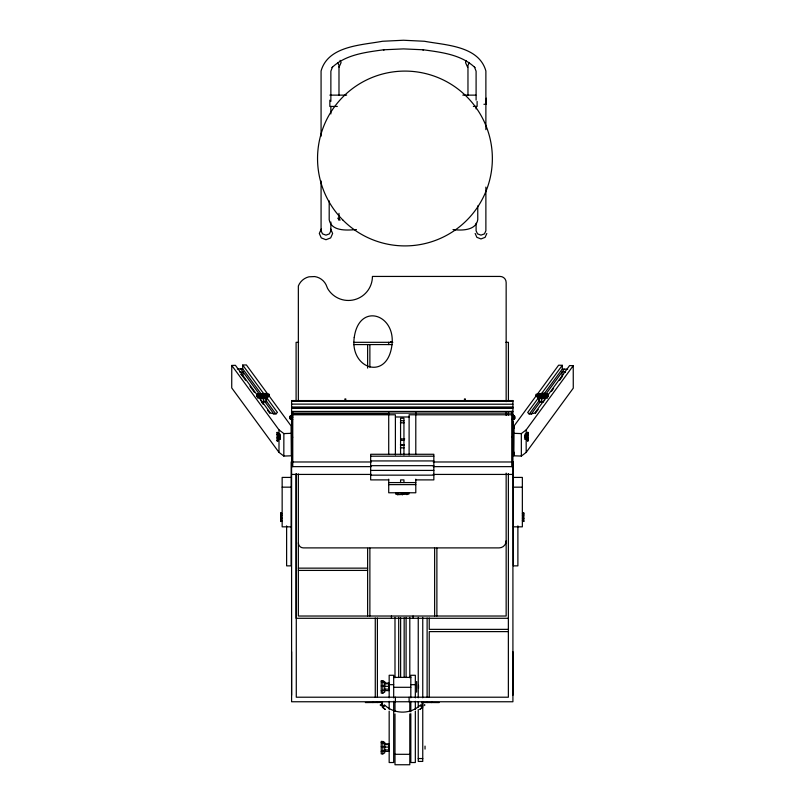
<?xml version="1.0" encoding="UTF-8"?>
<svg xmlns="http://www.w3.org/2000/svg" width="805" height="805" viewBox="0 0 805 805"><rect width="100%" height="100%" fill="white"/><g stroke="black" fill="none" stroke-linecap="round" stroke-linejoin="round"><path stroke-width="1.21" d="M256.855 394.561L235.412 365.309L231.76 365.44L231.729 387.919L278.993 452.38L283.823 456.063L291.34 455.801L291.098 425.946L246.37 364.927L242.718 365.057L242.708 368.791L261.233 394.068M242.999 371.87L242.999 374.899L240.947 374.536M256.715 396.171L256.715 394.742L257.831 393.736L266.515 393.434L269.001 394.309L269.001 395.738L267.049 398.324L263.668 398.777L257.741 397.841L256.715 396.171L263.839 397.278L267.894 396.734L269.001 395.738M257.831 395.164L257.831 393.736M256.715 394.742L259.21 395.627L259.814 398.576M260.669 400.769L260.669 398.314L265.871 398.133L265.871 401.816L261.585 402.047M263.436 402.138L263.446 398.465M269.001 394.309L267.894 395.315L263.839 395.859L263.668 398.777M266.536 397.529L266.536 401.212L265.871 401.816M267.894 395.315L267.049 398.324M278.993 452.38L279.013 438.645M279.013 434.901L279.023 429.91L231.76 365.44M283.823 456.063L283.863 433.593L279.023 429.91M280.12 435.928L280.13 437.598M525.071 435.928L525.051 437.598M547.491 395.708L569.588 365.571L573.24 365.701L573.271 388.171L526.188 452.4L521.358 456.063L513.852 455.801L514.073 425.966L536.351 395.577M513.852 455.801L513.972 452.128M239.528 371.89L243.15 372.071M540.88 401.293L542.107 401.655M380.383 704.496L380.383 705.593M424.688 705.593L424.688 704.496M332.535 66.845L330.865 71.202L330.865 101.37M545.377 398.576L545.981 395.627L548.467 394.742L547.45 397.841L541.513 398.777L538.132 398.324L536.18 395.738L536.18 394.309L543.305 393.202L547.36 393.736L548.467 394.742M321.265 229.053L319.313 233.47L321.265 237.898L325.965 239.729L330.674 237.898L332.626 233.47L330.674 229.053M486.814 233.47L485.103 237.344L480.988 238.944L476.872 237.344L475.161 233.47M339.046 67.097L341.089 62.589L340.062 60.335M466.387 60.697L465.521 62.589L467.675 67.318M561.86 372.313L564.053 371.749L565.492 372.282M469.406 62.498L467.967 65.366L467.967 95.463M537.841 393.554L558.63 365.188L562.282 365.309L562.293 369.052L543.838 394.229M537.971 398.465L527.667 412.532C528.855 414.484 533.041 413.901 534.963 412.794L546.011 397.72M540.92 394.45L562.282 365.309M529.066 414.364L538.666 401.272M531.069 414.303L540.598 401.313M545.73 394.309L564.204 369.123M535.285 413.428L538.223 409.433M551.415 391.431L553.609 388.433M559.475 380.433L562.413 376.438M513.821 433.321L521.328 433.593L526.158 429.92L573.24 365.701M277.685 441.009L278.48 440.285L278.48 433.08L277.031 432.355L277.031 441.009L277.685 441.009L277.685 432.355M282.082 513.58L280.643 512.865L280.643 521.509L282.082 520.785M527.496 432.355L526.712 433.08L526.712 440.285L528.15 441.009L528.15 432.355L527.496 432.355L527.496 441.009M522.425 513.58L523.864 512.865L523.864 521.509L522.425 520.785M257.741 397.841L258.667 397.006M331.982 67.59C345.848 54.317 366.174 52.245 384.317 49.689L383.422 49.799L403.476 48.894L423.541 49.799L422.635 49.689C440.778 52.245 461.114 54.317 474.97 67.59M278.48 439.943L277.031 440.587M282.082 520.443L280.643 521.097M526.712 433.432L528.15 432.778M522.425 513.932L523.864 513.278M290.454 418.992L290.877 416.215C288.371 414.726 291.239 423.712 290.454 415.964M514.274 415.964L513.842 418.741C516.347 420.23 513.479 411.244 514.274 418.992M382.828 693.135L384.74 692.089L384.74 681.583L381.238 680.537L381.238 693.135L382.828 693.135L382.828 680.537M382.828 753.903L384.74 752.856L384.74 742.351L381.238 741.294L381.238 753.903L382.828 753.903L382.828 741.294M526.712 434.841L528.15 434.479M522.425 515.351L523.864 514.979M290.877 418.469L290.092 418.67M513.842 416.477L514.626 416.286M513.842 416.698L514.626 416.537M538.102 395.798L542.993 395.044L545.79 395.416M548.467 396.171L541.352 397.278L537.297 396.734L536.18 395.738M384.74 690.046L381.238 690.69M384.74 750.813L381.238 751.447M406.938 493.153L408.86 492.61L408.86 494.129L397.67 494.673L395.748 494.129L395.748 492.61L406.938 493.153L406.938 494.673M278.48 437.689L277.031 437.89M282.082 518.189L280.643 518.39M263.778 401.584L264.312 401.293M562.987 374.838L562.011 375.15L562.001 372.111M259.391 395.416L262.189 395.044L267.079 395.798M382.435 707.162L382.979 707.092M513.842 417.332L514.626 417.302M262.259 395.658L263.386 395.647M541.795 395.647L542.932 395.658M536.18 394.309L537.287 395.315L541.352 395.859L545.981 395.627M543.596 402.047L539.32 401.816L539.31 398.133L544.522 398.314L544.522 400.769M237.314 368.982L242.708 368.791M283.863 433.593L291.37 433.321M329.849 95.131L346.633 95.131M462.825 95.131L475.866 95.131M483.916 104.278L486.27 104.278L486.27 98.17M337.335 106.441L329.849 106.441L329.849 100.162M473.37 106.441L477.113 106.441L477.113 101.42M356.454 229.566C347.78 230.23 331.378 231.85 329.195 219.705L329.195 200.888M453.014 229.566C461.265 230.612 475.916 230.814 477.757 219.705L477.757 205.909M390.526 341.803L392.136 341.803M298.615 342.316L296.099 342.316L296.099 401.272M353.677 342.316L392.83 342.316M505.892 342.316L508.408 342.316L508.408 401.272M353.576 344.57L392.407 344.57M291.591 401.353L512.916 401.353M291.591 404.12L512.916 404.231M291.591 406.998L512.916 406.998M291.591 407.823L512.916 407.823M291.591 407.964L512.916 407.964M291.591 411.436L512.916 411.436M292.758 413.106L511.749 413.106M292.758 413.8L388.714 413.8M511.749 414.585L512.916 414.585M291.591 414.786L395.396 414.786L395.396 454.956M512.916 414.786L409.111 414.786L409.111 454.956M290.092 416.286L290.877 416.477M290.092 416.537L290.877 416.698M290.877 416.577L291.802 416.577L291.802 418.379L290.877 418.379M512.916 416.577L513.842 416.577M290.877 416.91L292.758 416.819M512.916 416.91L513.842 416.91M395.396 416.98L409.111 416.98M291.591 417.423L292.758 417.423M291.802 417.584L290.092 417.654M512.916 417.584L514.626 417.654M291.802 418.198L290.092 418.419M512.916 418.198L514.626 418.419M512.916 418.379L513.842 418.379M514.626 418.67L513.842 418.469M291.591 419.445L292.758 419.445M511.749 419.445L512.916 419.445M400.568 420.733L403.939 420.733M291.591 421.246L291.591 425.302M512.916 421.246L512.916 425.302M400.387 422.816L404.12 422.816M277.031 432.778L278.48 433.432M278.48 434.096L280.16 434.096L280.16 439.268L278.48 439.268M526.712 434.096L525.021 434.096L525.021 439.268L526.712 439.268M277.031 434.479L278.48 434.841M278.48 435.364L280.16 435.364M525.021 435.364L526.712 435.364M527.496 435.485L528.15 435.485M291.591 437.206L292.758 437.206M511.749 437.206L512.916 437.206M278.48 437.407L280.16 437.407M525.021 437.407L526.712 437.407M528.15 437.89L526.712 437.689M401.021 438.916L404.714 438.916M527.496 438.886L528.15 438.886M278.48 439.027L280.16 439.027M525.021 439.027L526.712 439.027M400.568 440.315L403.939 440.315M528.15 440.587L526.712 439.943M400.387 444.813L404.12 444.813M400.568 445.417L403.939 445.417M400.387 447.852L404.12 447.852M370.662 456.194L433.845 456.194M370.662 460.933L433.845 460.933M292.758 461.979L371.266 461.979M433.241 461.979L511.749 461.979M370.662 465.672L433.845 465.672M291.591 466.638L371.266 466.638M433.241 466.638L512.916 466.638M370.662 470.412L433.845 470.412M291.591 474.427L371.286 474.427M433.221 474.427L512.916 474.427M370.662 475.151L433.845 475.151M291.088 477.415L282.152 477.415L282.152 526.832L291.088 526.832M513.419 477.415L522.354 477.415L522.354 526.832L513.419 526.832M388.714 479.891L370.662 479.891L370.662 454.272L433.845 454.272L433.845 479.891L415.793 479.891M388.714 482.577L415.793 482.577M388.714 484.62L415.793 484.62M282.152 487.166L291.088 487.166M513.419 487.166L522.354 487.166M280.643 513.278L281.297 513.278M280.643 514.979L282.082 515.351M280.643 515.985L281.297 515.985M523.864 518.39L522.425 518.189M280.643 519.396L281.297 519.396M523.864 521.097L522.425 520.443M298.353 568.149L367.623 568.149M298.353 570.413L367.623 570.413M508.408 618.29L296.099 618.29L296.099 474.034M508.368 629.359L429.236 629.359L429.236 618.049M508.368 631.613L429.236 631.613L429.236 697.211M291.591 651.718L291.591 695.258M512.916 651.718L512.916 695.258M393.685 677.387L410.822 677.387M381.238 681.775L384.74 682.62M384.74 683.063L388.845 683.063L388.845 690.61L384.74 690.61M384.74 683.807L388.845 683.807M389.167 684.673L393.685 684.673M410.822 684.673L415.34 684.673M381.238 685.981L384.74 686.122M384.74 686.323L388.845 686.323M393.685 687.299L410.822 687.299M384.74 689.14L388.845 689.14M365.359 702.574L382.425 702.453M422.082 702.503L439.148 702.574M381.862 705.351L382.425 705.351M422.082 705.351L422.645 705.351M381.238 742.542L384.74 743.387M384.74 743.83L388.845 743.83L388.845 751.377L384.74 751.377M384.74 744.565L388.845 744.565M381.238 746.748L384.74 746.889M384.74 747.09L388.845 747.09M384.74 749.908L388.845 749.908M394.993 754.305L409.795 754.315M418.248 758.552L422.756 758.552M562.293 369.052L567.686 369.243M259.21 395.627L263.839 395.859M422.092 707.092L422.635 707.162L419.777 709.457L422.645 707.172A2.123 2.123 0 0 1 420.522 705.049L417.976 707.132A26.354 26.354 0 0 1 387.094 707.132L384.549 705.049A2.123 2.123 0 0 1 382.425 707.172L385.293 709.457L382.425 707.172M340.193 220.027L337.939 218.085L338.865 219.896M546.525 397.006L547.45 397.841M539.32 401.816L538.656 401.212L538.646 397.529M242.718 365.057L264.161 394.309M267.119 398.334L277.463 412.462C276.286 414.414 272.08 413.82 270.168 412.713L259.069 397.59M266.425 401.142L276.055 414.283M240.796 368.861L259.341 394.148M264.493 401.172L274.052 414.223M241.138 374.194L245.555 380.222M249.973 386.239L254.38 392.266M261.746 402.299L263.215 404.311M267.632 410.329L269.836 413.337M538.132 398.324L537.287 395.315M337.557 62.498L338.986 65.366L338.986 95.463M474.417 66.845L476.097 71.202L476.097 100.112M541.513 398.777L541.352 395.859M339.026 220.047L338.986 213.355M547.36 393.736L547.36 395.164M541.745 398.465L541.755 402.138M526.158 429.92L526.168 434.911M526.168 438.665L526.188 452.4M521.328 433.593L521.358 456.063M514.073 425.966L514.073 428.471M523.21 512.865L523.21 521.509M517.887 525.896L517.887 565.865L513.419 565.865L513.328 461.889M511.749 411.315L511.749 466.638M508.408 412.563L508.408 415.078M508.368 473.541L508.368 697.211L296.28 697.211L296.28 473.541M506.154 401.635L506.154 282.485A6.058 6.058 0 0 0 500.096 276.437L372.423 276.437A24.029 24.029 0 0 1 327.585 288.452L326.035 284.698A15.204 15.204 0 0 0 314.685 276.558L308.919 276.819A15.204 15.204 0 0 0 298.353 285.976L298.353 401.252M506.154 412.442L506.154 415.43M506.154 473.129L506.154 616.026L298.353 616.026L298.353 473.934M485.878 129.665L485.878 70.981C478.824 45.784 445.578 45.211 424.446 41.266L403.476 40.25L382.516 41.266C361.375 45.211 328.138 45.784 321.074 70.981L321.074 136.216M485.878 187.102L485.878 230.804L484.449 233.863L480.988 235.13L477.526 233.863L476.097 230.804L476.097 223.267M476.097 106.391L476.097 108.906M465.34 399.753L465.34 398.938L464.435 398.938L464.435 399.753M436.884 548.165L436.884 616.026M434.63 548.165L434.63 616.026M431.631 701.759L431.631 702.574M427.113 618.049L427.113 697.211M427.173 701.759L427.173 702.574M425.03 746.104L425.03 749.093M422.756 617.385L422.756 697.804M422.756 702.825L422.756 761.419L418.248 761.419L418.248 709.547M422.645 701.759L422.645 706.045L422.082 706.045L422.082 701.759M418.509 685.337L418.509 688.335M418.248 617.385L418.248 697.804M418.248 701.568L418.248 707.032M416.638 681.493L416.638 692.179M415.793 412.12L415.793 454.523M415.793 479.186L415.793 492.771L388.714 492.771L388.714 479.186M415.34 697.844L415.34 675.274L410.822 675.274L410.822 697.844M415.34 701.286L415.34 709.255M415.34 711.197L415.34 762.526L410.822 762.526L410.822 713.673M413.046 616.026L413.046 618.29M410.822 701.286L410.822 711.731M409.795 617.355L409.795 677.78M409.795 701.407L409.795 711.65M409.795 713.955L409.795 764.75L394.993 764.75L394.993 713.955M409.111 697.211L409.111 701.759M406.092 617.405L406.092 677.558M404.16 617.697L404.16 676.864M403.939 454.986L403.939 418.268L400.568 418.268L400.568 454.644M403.939 482.577L403.939 479.891L400.568 479.891L400.568 482.577M402.309 493.385L402.309 494.904M400.628 617.697L400.628 676.864M398.696 617.405L398.696 677.558M397.67 493.153L397.67 494.673M395.396 697.211L395.396 701.759M394.993 617.355L394.993 677.78M394.993 701.407L394.993 711.65M393.685 697.844L393.685 675.274L389.167 675.274L389.167 697.844M393.685 701.286L393.685 762.526L389.167 762.526L389.167 711.197M391.461 616.026L391.461 618.29M389.167 701.286L389.167 709.255M388.714 342.316L388.714 344.57M388.714 412.321L388.714 454.523M382.425 701.759L382.425 706.045L381.862 706.045L381.862 701.759M377.394 618.049L377.394 697.211M377.334 701.759L377.334 702.574M375.271 617.999L375.271 697.211M372.876 701.759L372.876 702.574M369.877 344.57L369.877 367.191M369.877 548.165L369.877 616.026M367.623 344.57L367.623 368.086M367.623 548.346L367.623 616.026M345.798 399.753L345.798 398.938L344.902 398.938L344.902 399.753M330.865 106.391L330.865 113.938M330.865 222.009L330.865 230.804L329.426 233.863L325.965 235.13L322.503 233.863L321.074 230.804L321.074 180.944M292.758 412.321L292.758 466.638M291.179 461.889L291.088 565.865L286.62 565.865L286.62 525.896M281.297 512.865L281.297 521.509M422.645 706.609A1.56 1.56 0 0 1 421.085 705.049M383.985 705.049A1.56 1.56 0 0 1 382.425 706.609M298.353 542.852A5.031 5.031 0 0 0 303.394 547.893L499.11 547.893A7.034 7.034 0 0 0 506.154 540.849M354.24 337.486C349.682 368.841 387.004 381.298 391.864 345.637C396.422 314.282 359.1 301.825 354.24 337.486M259.401 393.997L258.636 394.681L263.527 395.436L267.089 394.38L262.199 393.615L259.401 393.997M539.803 393.786L538.102 394.38L541.654 395.436L546.545 394.681L542.993 393.615L539.803 393.786M512.916 400.568L291.591 400.568L291.591 701.759L512.916 701.759L512.916 400.568M343.141 220.308A87.413 87.413 0 0 0 489.38 181.125A87.413 87.413 0 0 0 382.325 74.07A87.413 87.413 0 0 0 343.141 220.308"/></g></svg>
